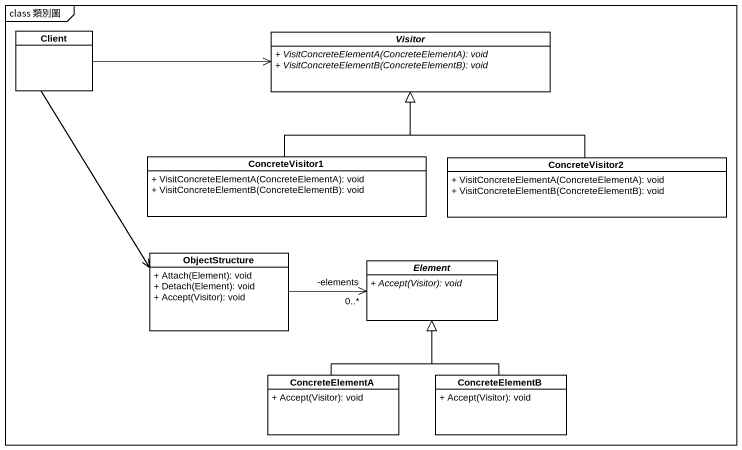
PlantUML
@startuml
mainframe class 類別圖
hide circle
hide empty members
skinparam classAttributeIconSize 0
class Client
abstract class Visitor {
  {abstract} + VisitConcreteElementA(ConcreteElementA): void
  {abstract} + VisitConcreteElementB(ConcreteElementB): void
}
class ConcreteVisitor1 {
  + VisitConcreteElementA(ConcreteElementA): void
  + VisitConcreteElementB(ConcreteElementB): void
}
class ConcreteVisitor2 {
  + VisitConcreteElementA(ConcreteElementA): void
  + VisitConcreteElementB(ConcreteElementB): void
}
class ObjectStructure {
  + Attach(Element): void
  + Detach(Element): void
  + Accept(Visitor): void
}
abstract class Element {
  {abstract} + Accept(Visitor): void
}
class ConcreteElementA {
  + Accept(Visitor): void
}
class ConcreteElementB {
  + Accept(Visitor): void
}
Client -right-> Visitor
Client --> ObjectStructure
ConcreteVisitor1 -up-|> Visitor
ConcreteVisitor2 -up-|> Visitor
ObjectStructure -right-> "-elements\n0..*" Element
ConcreteElementA -up-|> Element
ConcreteElementB -up-|> Element
@enduml
